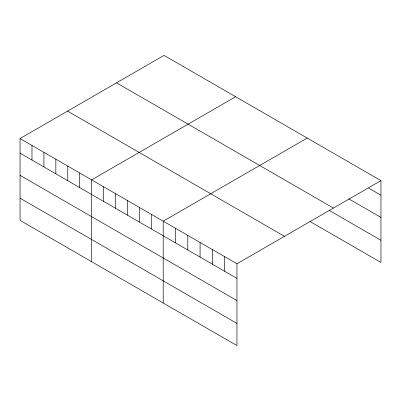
<?xml version="1.0" encoding="UTF-8"?>
<svg xmlns="http://www.w3.org/2000/svg" width="401" height="401" viewBox="0 0 401 401"><rect width="100%" height="100%" fill="white"/><g stroke="black" fill="none" stroke-linecap="round" stroke-linejoin="round"><path stroke-width="0.6" d="M20.05 138.545L236.951 263.768L236.951 345.592L20.05 220.37L20.05 138.545L164.049 55.408L380.95 180.63L380.95 262.454L309.878 221.422M235.628 96.731L91.629 179.869L91.629 261.693M307.206 138.054L163.202 221.192L163.202 303.016M236.951 263.768L380.95 180.63M368.659 188.144L380.95 195.242M348.885 198.911L380.95 217.422M116.531 82.842L333.432 208.069M329.116 210.35L380.95 240.274M67.569 111.107L284.469 236.334M20.05 153.152L236.951 278.379M20.05 175.337L236.951 300.56M20.05 198.189L236.951 323.412M224.66 256.675L224.66 271.282M212.37 249.577L212.37 264.189M200.074 242.48L200.074 257.091M187.783 235.387L187.783 249.993M175.493 228.289L175.493 242.901M151.272 214.304L151.272 228.916M139.342 207.417L139.342 222.029M127.413 200.53L127.413 215.142M115.488 193.643L115.488 208.254M103.558 186.756L103.558 201.367M79.699 172.981L79.699 187.593M67.769 166.094L67.769 180.706M55.839 159.207L55.839 173.818M43.909 152.32L43.909 166.931M31.98 145.433L31.98 160.039"/></g></svg>
